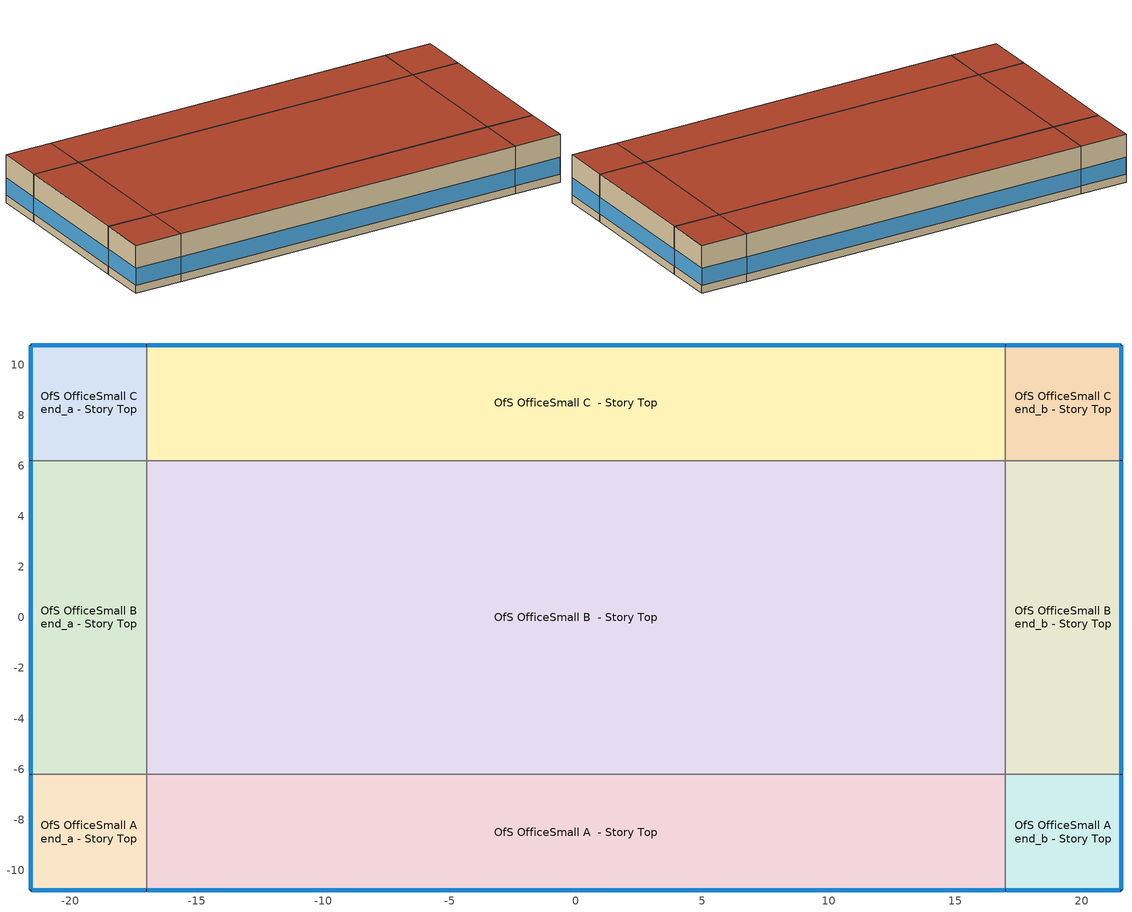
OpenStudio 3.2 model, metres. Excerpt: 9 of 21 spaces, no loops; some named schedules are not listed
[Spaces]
OfS OfficeSmall A end_a - Story Top
 floor adiabatic (DEER Carpeted 4in Slab Floor): -21.55,-10.78 -21.55,-6.2 -16.98,-6.2 -16.98,-10.78 z4.57
 wall outside: -21.55,-6.2 -21.55,-10.78 -16.98,-10.78 z4.57:9.14
 wall to OfS OfficeSmall B end_a - Story Top: -16.98,-6.2 -21.55,-6.2 z4.57:9.14
 wall to OfS OfficeSmall A  - Story Top: -16.98,-10.78 -16.98,-6.2 z4.57:9.14
 window: -21.55,-6.23 -21.55,-10.75 / -21.53,-10.78 -17.01,-10.78 z5.33:6.95
 roof outside: -16.98,-10.78 -16.98,-6.2 -21.55,-6.2 -21.55,-10.78 z9.14
OfS OfficeSmall B end_a - Story Top
 floor adiabatic (DEER Carpeted 4in Slab Floor): -21.55,-6.2 -21.55,6.2 -16.98,6.2 -16.98,-6.2 z4.57
 wall outside: -21.55,6.2 -21.55,-6.2 z4.57:9.14
 wall to OfS OfficeSmall C end_a - Story Top: -16.98,6.2 -21.55,6.2 z4.57:9.14
 wall to OfS OfficeSmall B  - Story Top: -16.98,-6.2 -16.98,6.2 z4.57:9.14
 window: -21.55,6.18 -21.55,-6.18 z5.33:6.94
 roof outside: -16.98,-6.2 -16.98,6.2 -21.55,6.2 -21.55,-6.2 z9.14
OfS OfficeSmall C end_a - Story Top
 floor adiabatic (DEER Carpeted 4in Slab Floor): -21.55,6.2 -21.55,10.78 -16.98,10.78 -16.98,6.2 z4.57
 wall outside: -16.98,10.78 -21.55,10.78 -21.55,6.2 z4.57:9.14
 wall to OfS OfficeSmall C  - Story Top: -16.98,6.2 -16.98,10.78 z4.57:9.14
 window: -21.55,10.75 -21.55,6.23 / -17.01,10.78 -21.53,10.78 z5.33:6.95
 roof outside: -16.98,6.2 -16.98,10.78 -21.55,10.78 -21.55,6.2 z9.14
OfS OfficeSmall A  - Story Top
 floor adiabatic (DEER Carpeted 4in Slab Floor): -16.98,-10.78 -16.98,-6.2 16.98,-6.2 16.98,-10.78 z4.57
 wall outside: -16.98,-10.78 16.98,-10.78 z4.57:9.14
 wall to OfS OfficeSmall B  - Story Top: 16.98,-6.2 -16.98,-6.2 z4.57:9.14
 wall to OfS OfficeSmall A end_b - Story Top: 16.98,-10.78 16.98,-6.2 z4.57:9.14
 window: -16.96,-10.78 16.96,-10.78 z5.33:6.94
 roof outside: 16.98,-10.78 16.98,-6.2 -16.98,-6.2 -16.98,-10.78 z9.14
OfS OfficeSmall B  - Story Top
 floor adiabatic (DEER Carpeted 4in Slab Floor): -16.98,-6.2 -16.98,6.2 16.98,6.2 16.98,-6.2 z4.57
 wall to OfS OfficeSmall C  - Story Top: 16.98,6.2 -16.98,6.2 z4.57:9.14
 wall to OfS OfficeSmall B end_b - Story Top: 16.98,-6.2 16.98,6.2 z4.57:9.14
 roof outside: 16.98,-6.2 16.98,6.2 -16.98,6.2 -16.98,-6.2 z9.14
OfS OfficeSmall C  - Story Top
 floor adiabatic (DEER Carpeted 4in Slab Floor): -16.98,6.2 -16.98,10.78 16.98,10.78 16.98,6.2 z4.57
 wall outside: 16.98,10.78 -16.98,10.78 z4.57:9.14
 wall to OfS OfficeSmall C end_b - Story Top: 16.98,6.2 16.98,10.78 z4.57:9.14
 window: 16.96,10.78 -16.96,10.78 z5.33:6.94
 roof outside: 16.98,6.2 16.98,10.78 -16.98,10.78 -16.98,6.2 z9.14
OfS OfficeSmall A end_b - Story Top
 floor adiabatic (DEER Carpeted 4in Slab Floor): 16.98,-10.78 16.98,-6.2 21.55,-6.2 21.55,-10.78 z4.57
 wall outside: 16.98,-10.78 21.55,-10.78 21.55,-6.2 z4.57:9.14
 wall to OfS OfficeSmall B end_b - Story Top: 21.55,-6.2 16.98,-6.2 z4.57:9.14
 window: 17.01,-10.78 21.53,-10.78 / 21.55,-10.75 21.55,-6.23 z5.33:6.95
 roof outside: 21.55,-10.78 21.55,-6.2 16.98,-6.2 16.98,-10.78 z9.14
OfS OfficeSmall B end_b - Story Top
 floor adiabatic (DEER Carpeted 4in Slab Floor): 16.98,-6.2 16.98,6.2 21.55,6.2 21.55,-6.2 z4.57
 wall outside: 21.55,-6.2 21.55,6.2 z4.57:9.14
 wall to OfS OfficeSmall C end_b - Story Top: 21.55,6.2 16.98,6.2 z4.57:9.14
 window: 21.55,-6.18 21.55,6.18 z5.33:6.94
 roof outside: 21.55,-6.2 21.55,6.2 16.98,6.2 16.98,-6.2 z9.14
OfS OfficeSmall C end_b - Story Top
 floor adiabatic (DEER Carpeted 4in Slab Floor): 16.98,6.2 16.98,10.78 21.55,10.78 21.55,6.2 z4.57
 wall outside: 21.55,6.2 21.55,10.78 16.98,10.78 z4.57:9.14
 window: 21.53,10.78 17.01,10.78 / 21.55,6.23 21.55,10.75 z5.33:6.95
 roof outside: 21.55,6.2 21.55,10.78 16.98,10.78 16.98,6.2 z9.14
[Site]
San Francisco Intl Ap: Latitude {deg}=37.62; Longitude {deg}=-122.4; Time Zone {hr}=-8; Elevation {m}=2; Terrain=City
[Site:WaterMainsTemperature]
Calculation Method=Correlation; Annual Average Outdoor Air Temperature {C}=13.7833; Maximum Difference In Monthly Average Outdoor Air Temperatures {deltaC}=7.1
[SizingPeriod:DesignDay] Barometric Pressure {Pa}=101301; Sky Clearness=0; Rain Indicator=0; Snow Indicator=0; Day of Month=21; Daylight Saving Time Indicator=0; Humidity Indicating Type=Wetbulb; Dry-Bulb Temperature Range Modifier Type=DefaultMultipliers
Name | Maximum Dry-Bulb Temperature {C} | Daily Dry-Bulb Temperature Range {deltaC} | Humidity Indicating Conditions at Maximum Dry-Bulb | Wind Speed {m/s} | Wind Direction {deg} | Month | Day Type | Solar Model Indicator | ASHRAE Taub | ASHRAE Taud
San Francisco Intl Ap Ann Clg .4% Condns DB=>MWB 1 | 28.3 | 8.5 | 17.2 | 5.9 | 310 | 8 | SummerDesignDay | ASHRAETau | 0.365 | 2.435
San Francisco Intl Ap Ann Clg .4% Condns WB=>MDB 1 | 25.7 | 8.5 | 18.6 | 5.9 | 310 | 8 | SummerDesignDay | ASHRAETau | 0.365 | 2.435
San Francisco Intl Ap Ann Htg 99.6% Condns DB 1 | 3.8 | 0 | 3.8 | 2.2 | 150 | 1 | WinterDesignDay | ASHRAEClearSky
[ClimateZones]
Climate Zone Institution Name 1=CEC; Climate Zone Document Name 1=California Climate Zone Descriptions; Climate Zone Document Year 1=1995; Climate Zone Value 1=1; Climate Zone Institution Name 2=ASHRAE; Climate Zone Document Name 2=ANSI/ASHRAE Standard 169; Climate Zone Document Year 2=2006
[Building]
DEER 2015|OfS: Default Construction Set=Res DEER 2015 - OfS - CEC T24-CEC1; Default Schedule Set=Building Default Schedule Set; Standards Building Type=OfS
[Site:GroundTemperature:FCfactorMethod]
January Ground Temperature {C}=11.1; February Ground Temperature {C}=9; March Ground Temperature {C}=8.5; April Ground Temperature {C}=9.3; May Ground Temperature {C}=8.1; June Ground Temperature {C}=9.1; July Ground Temperature {C}=8.4; August Ground Temperature {C}=11.2; September Ground Temperature {C}=12.5; October Ground Temperature {C}=13.5; November Ground Temperature {C}=13.7; December Ground Temperature {C}=12.5
[DefaultConstructionSet]
Res DEER 2015 - OfS - CEC T24-CEC1: Default Exterior Surface Constructions=Default Surface Constructions 1; Default Interior Surface Constructions=Default Surface Constructions 2; Default Ground Contact Surface Constructions=Default Surface Constructions 3; Default Exterior SubSurface Constructions=Default Sub Surface Constructions 1; Default Interior SubSurface Constructions=Default Sub Surface Constructions 2; Interior Partition Construction=Typical Interior Partition
[DefaultSurfaceConstructions]
Name | Floor Construction | Wall Construction | Roof Ceiling Construction
Default Surface Constructions 1 | DEER Uncarpeted 6in Slab Floor | DEER Insulated Wood Framed Exterior Wall R-12.47 | DEER Wood Framed Roof R-20.41
Default Surface Constructions 2 | DEER Carpeted 4in Slab Floor | Typical Interior Wall | DEER Carpeted 4in Slab Floor
Default Surface Constructions 3 | DEER Carpeted 6in Slab Floor | Typical Uninsulated Basement Mass Wall
[Construction]
DEER Uncarpeted 6in Slab Floor: Typical Insulation R-10.97, 6 in. Normalweight Concrete Floor
DEER Insulated Wood Framed Exterior Wall R-12.47: 25mm Stucco, 5/8 in. Gypsum Board, Typical Insulation R-10.97, 5/8 in. Gypsum Board
DEER Wood Framed Roof R-20.41: Roof Membrane, Typical Insulation R-19.9, Metal Roof Surface
DEER Carpeted 4in Slab Floor: Typical Insulation, 4 in. Normalweight Concrete Floor, Typical Carpet Pad
Typical Interior Wall: G01 13mm gypsum board, G01 13mm gypsum board
DEER Carpeted 6in Slab Floor: 6 in. Normalweight Concrete Floor, Typical Carpet Pad
Typical Uninsulated Basement Mass Wall: 8 in. Concrete Block Basement Wall
DEER Metal Framed Window U-0.47 SHGC 0.49: Simple Glazing U-0.47 SHGC 0.49
DEER Metal Framed Window U-0.47 SHGC 0.49 1: Simple Glazing U-0.47 SHGC 0.49 1
Typical Uninsulated Swinging Door: Typical Insulation
U 0.98 SHGC 0.68 Sgl Ref-B-H Clr 6mm: REF B CLEAR HI 6MM
Typical Insulated Metal Door: F08 Metal surface, Typical Insulation
DEER Skylight U-1.11 SHGC 0.79: Simple Glazing U-1.23 SHGC 0.79
Typical Interior Window: Clear 3mm
Typical Interior Door; Typical Interior Partition: G05 25mm wood
InteriorFurnishings 1: Std Wood 6inch 1
[Material:NoMass] Roughness=Smooth; Thermal Absorptance=0.9; Solar Absorptance=0.7
Name | Thermal Resistance {m2-K/W} | Visible Absorptance
Typical Insulation R-10.97 | 1.93192 | 0.7
Typical Insulation R-19.9 | 3.50475 | 0.7
Typical Insulation | 0.0282222 | 0.7
Typical Carpet Pad | 0.21648 | 0.8
[Material] Thermal Absorptance=0.9
Name | Roughness | Thickness {m} | Conductivity {W/m-K} | Density {kg/m3} | Specific Heat {J/kg-K} | Solar Absorptance | Visible Absorptance
6 in. Normalweight Concrete Floor | MediumRough | 0.1524 | 2.31 | 2322 | 832 | 0.7 | 0.7
25mm Stucco | Smooth | 0.0254 | 0.72 | 1856 | 840 | 0.7 | 0.7
5/8 in. Gypsum Board | MediumSmooth | 0.0159 | 0.16 | 800 | 1090 | 0.7 | 0.7
Roof Membrane | VeryRough | 0.0095 | 0.16 | 1121.29 | 1460 | 0.7 | 0.7
Metal Roof Surface; F08 Metal surface | Smooth | 0.0008 | 45.28 | 7824 | 500 | 0.7 | 0.7
4 in. Normalweight Concrete Floor | MediumRough | 0.1016 | 2.31 | 2322 | 832 | 0.7 | 0.7
G01 13mm gypsum board | Smooth | 0.0127 | 0.160031 | 800.001 | 1090.73 | 0.7 | 0.5
8 in. Concrete Block Basement Wall | MediumRough | 0.2032 | 1.326 | 1842 | 912 | 0.7 | 0.7
G05 25mm wood | MediumSmooth | 0.0254 | 0.15 | 608 | 1630 | 0.5 | 0.5
Std Wood 6inch 1 | MediumSmooth | 0.15 | 0.12 | 540 | 1210 | 0.7 | 0.7
[DefaultSubSurfaceConstructions]
Name | Fixed Window Construction | Operable Window Construction | Door Construction | Glass Door Construction | Overhead Door Construction | Skylight Construction | Tubular Daylight Dome Construction | Tubular Daylight Diffuser Construction
Default Sub Surface Constructions 1 | DEER Metal Framed Window U-0.47 SHGC 0.49 | DEER Metal Framed Window U-0.47 SHGC 0.49 1 | Typical Uninsulated Swinging Door | U 0.98 SHGC 0.68 Sgl Ref-B-H Clr 6mm | Typical Insulated Metal Door | DEER Skylight U-1.11 SHGC 0.79 | Typical Interior Window | Typical Interior Window
Default Sub Surface Constructions 2 | Typical Interior Window | Typical Interior Window | Typical Interior Door
[WindowMaterial:SimpleGlazingSystem] Visible Transmittance=0.25
Name | U-Factor {W/m2-K} | Solar Heat Gain Coefficient
Simple Glazing U-0.47 SHGC 0.49; Simple Glazing U-0.47 SHGC 0.49 1 | 2.66878 | 0.49
Simple Glazing U-1.23 SHGC 0.79 | 7 | 0.79
[WindowMaterial:Glazing] Optical Data Type=SpectralAverage; Infrared Transmittance at Normal Incidence=0; Front Side Infrared Hemispherical Emissivity=0.84; Conductivity {W/m-K}=0.9; Dirt Correction Factor for Solar and Visible Transmittance=1; Solar Diffusing=No
Name | Thickness {m} | Solar Transmittance at Normal Incidence | Front Side Solar Reflectance at Normal Incidence | Back Side Solar Reflectance at Normal Incidence | Visible Transmittance at Normal Incidence | Front Side Visible Reflectance at Normal Incidence | Back Side Visible Reflectance at Normal Incidence | Back Side Infrared Hemispherical Emissivity
REF B CLEAR HI 6MM | 0.006 | 0.24 | 0.16 | 0.32 | 0.3 | 0.16 | 0.29 | 0.6
Clear 3mm | 0.003 | 0.837 | 0.075 | 0.075 | 0.898 | 0.081 | 0.081 | 0.84
[SpaceType]
OfS OfficeSmall - DEER 2015: Default Schedule Set=OfS OfficeSmall Schedule Set; Design Specification Outdoor Air Object=OfS OfficeSmall Ventilation; Standards Building Type=OfS; Standards Space Type=OfficeSmall
[BuildingStory]
Story Top: Nominal Z Coordinate {m}=4.572; Nominal Floor to Floor Height {m}=4.572
[Space] Space Type=OfS OfficeSmall - DEER 2015; Building Story=Story Top
Name | Thermal Zone
OfS OfficeSmall A end_a - Story Top | Zone OfS OfficeSmall A end_a - Story Top
OfS OfficeSmall B end_a - Story Top | Zone OfS OfficeSmall B end_a - Story Top
OfS OfficeSmall C end_a - Story Top | Zone OfS OfficeSmall C end_a - Story Top
OfS OfficeSmall A  - Story Top | Zone OfS OfficeSmall A  - Story Top
OfS OfficeSmall B  - Story Top | Zone OfS OfficeSmall B  - Story Top
OfS OfficeSmall C  - Story Top | Zone OfS OfficeSmall C  - Story Top
OfS OfficeSmall A end_b - Story Top | Zone OfS OfficeSmall A end_b - Story Top
OfS OfficeSmall B end_b - Story Top | Zone OfS OfficeSmall B end_b - Story Top
OfS OfficeSmall C end_b - Story Top | Zone OfS OfficeSmall C end_b - Story Top
[ThermalZone] Multiplier=1; Use Ideal Air Loads=No
Name | Thermostat
Zone OfS OfficeSmall A end_a - Story Top | OfS OfficeSmall - DEER 2015 Thermostat 2
Zone OfS OfficeSmall B end_a - Story Top | OfS OfficeSmall - DEER 2015 Thermostat 7
Zone OfS OfficeSmall C end_a - Story Top | OfS OfficeSmall - DEER 2015 Thermostat 12
Zone OfS OfficeSmall A  - Story Top | OfS OfficeSmall - DEER 2015 Thermostat 1
Zone OfS OfficeSmall B  - Story Top | OfS OfficeSmall - DEER 2015 Thermostat 6
Zone OfS OfficeSmall C  - Story Top | OfS OfficeSmall - DEER 2015 Thermostat 11
Zone OfS OfficeSmall A end_b - Story Top | OfS OfficeSmall - DEER 2015 Thermostat 4
Zone OfS OfficeSmall B end_b - Story Top | OfS OfficeSmall - DEER 2015 Thermostat 9
Zone OfS OfficeSmall C end_b - Story Top | OfS OfficeSmall - DEER 2015 Thermostat 14
[People:Definition]
OfS OfficeSmall People Definition: Number of People Calculation Method=People/Area; People per Space Floor Area {person/m2}=0.0473612; Fraction Radiant=0.3
[People]
OfS OfficeSmall People: People Definition=OfS OfficeSmall People Definition; Space or SpaceType=OfS OfficeSmall - DEER 2015; Work Efficiency Schedule=Work Efficiency Schedule; Clothing Insulation Schedule=Clothing Schedule; Air Velocity Schedule=Air Velocity Schedule; Multiplier=1
[Lights:Definition]
OfS OfficeSmall Lights Definition: Design Level Calculation Method=Watts/Area; Watts per Space Floor Area {W/m2}=13.9931
[Lights]
OfS OfficeSmall Lights: Lights Definition=OfS OfficeSmall Lights Definition; Space or SpaceType=OfS OfficeSmall - DEER 2015; Fraction Replaceable=0
[ElectricEquipment:Definition]
OfS OfficeSmall Elec Equip Definition: Design Level Calculation Method=Watts/Area; Watts per Space Floor Area {W/m2}=16.1459; Fraction Latent=0; Fraction Radiant=0.5; Fraction Lost=0
[ElectricEquipment]
OfS OfficeSmall Elec Equip: Electric Equipment Definition=OfS OfficeSmall Elec Equip Definition; Space or SpaceType=OfS OfficeSmall - DEER 2015
[DesignSpecification:OutdoorAir]
OfS OfficeSmall Ventilation: Outdoor Air Method=Sum; Outdoor Air Flow per Floor Area {m3/s-m2}=0.0004572
[DefaultScheduleSet]
Name | Number of People Schedule | People Activity Level Schedule | Lighting Schedule | Electric Equipment Schedule | Infiltration Schedule | Hours of Operation Schedule
OfS OfficeSmall Schedule Set | D_OfS_All_Occup_Yr | DEER Activity 132W/person | D17_OfS_OffSm_LF_Yr | D_OfS_All_Misc_Yr | D_OfS_All_C_Inf_Yr
Building Default Schedule Set |  |  |  |  |  | Building Hours of Operation NonResidential
[SpaceInfiltration:DesignFlowRate] Schedule=Always On Discrete; Design Flow Rate Calculation Method=Flow/ExteriorArea; Constant Term Coefficient=0; Temperature Term Coefficient=0; Velocity Term Coefficient=0.224; Velocity Squared Term Coefficient=0
Name | Space or SpaceType | Flow per Exterior Surface Area {m3/s-m2}
OfS OfficeSmall A  - Story Top Infiltration | OfS OfficeSmall A  - Story Top | 9.66281e-05
OfS OfficeSmall A end_a - Story Top Infiltration | OfS OfficeSmall A end_a - Story Top | 0.000128838
OfS OfficeSmall A end_b - Story Top Infiltration | OfS OfficeSmall A end_b - Story Top | 0.000128838
OfS OfficeSmall B end_a - Story Top Infiltration | OfS OfficeSmall B end_a - Story Top | 9.66281e-05
OfS OfficeSmall B end_b - Story Top Infiltration | OfS OfficeSmall B end_b - Story Top | 9.66281e-05
OfS OfficeSmall C  - Story Top Infiltration | OfS OfficeSmall C  - Story Top | 9.66281e-05
OfS OfficeSmall C end_a - Story Top Infiltration | OfS OfficeSmall C end_a - Story Top | 0.000128838
OfS OfficeSmall C end_b - Story Top Infiltration | OfS OfficeSmall C end_b - Story Top | 0.000128838
[Exterior:Lights:Definition]
Name | Design Level {W}
Parking Areas and Drives Def (W/ft^2) | 0.02
Building Facades Def (W/ft^2) | 0.15
Main Entries Def (W/ft) | 30
Other Doors Def (W/ft) | 20
[Exterior:Lights] Control Option=AstronomicalClock
Name | Exterior Lights Definition | Schedule | Multiplier
Parking Areas and Drives | Parking Areas and Drives Def (W/ft^2) | Schedule Ruleset 2 | 8100
Building Facades | Building Facades Def (W/ft^2) | Schedule Ruleset 1 | 6363.96
Main Entries | Main Entries Def (W/ft) | Schedule Ruleset 2 | 16
Other Doors | Other Doors Def (W/ft) | Schedule Ruleset 2 | 8
[ThermostatSetpoint:DualSetpoint] Heating Setpoint Temperature Schedule=D_OfS_All_HTemp_Yr; Cooling Setpoint Temperature Schedule=D_OfS_All_CTemp_Yr
OfS OfficeSmall - DEER 2015 Thermostat 1; OfS OfficeSmall - DEER 2015 Thermostat 2; OfS OfficeSmall - DEER 2015 Thermostat 4; OfS OfficeSmall - DEER 2015 Thermostat 6; OfS OfficeSmall - DEER 2015 Thermostat 7; OfS OfficeSmall - DEER 2015 Thermostat 9; OfS OfficeSmall - DEER 2015 Thermostat 11; OfS OfficeSmall - DEER 2015 Thermostat 12; OfS OfficeSmall - DEER 2015 Thermostat 14
[EnergyManagementSystem:Program]
SYS9ZoneVAVOptimumStartProg0: IF DaylightSavings==0 && DayOfWeek>1 && Hour==5 && OAT<23.9 && OAT>1.7; SET SYS9ZoneVAVClgSch0 = 29.4; SET SYS9ZoneVAVHtgSch0 = 15.6; ELSEIF DaylightSavings==0 && DayOfWeek==1 && Hour==7 && OAT<23.9 && OAT>1.7; SET SYS9ZoneVAVClgSch0 = 29.4; SET SYS9ZoneVAVHtgSch0 = 15.6; ELSEIF DaylightSavings==1 && DayOfWeek>1 && Hour==4 && OAT<23.9 && OAT>1.7; SET SYS9ZoneVAVClgSch0 = 29.4; SET SYS9ZoneVAVHtgSch0 = 15.6; ELSEIF DaylightSavings==1 && DayOfWeek==1 && Hour==6 && OAT<23.9 && OAT>1.7; SET SYS9ZoneVAVClgSch0 = 29.4; SET SYS9ZoneVAVHtgSch0 = 15.6; ELSE; SET SYS9ZoneVAVClgSch0 = NULL; SET SYS9ZoneVAVHtgSch0 = NULL; ENDIF
[EnergyManagementSystem:ProgramCallingManager]
SYS9ZoneVAVOptimumStartCallingManager0: BeginTimestepBeforePredictor; SYS9ZoneVAVOptimumStartProg0
[InternalMass:Definition]
Internal Mass Definition 2: Construction=InteriorFurnishings 1; Design Level Calculation Method=SurfaceArea/Area; Surface Area per Space Floor Area=2
[InternalMass] Internal Mass Definition=Internal Mass Definition 2; Multiplier=1
Name | Space or SpaceType
OfS OfficeSmall C end_b - Story Top Mass | OfS OfficeSmall C end_b - Story Top
OfS OfficeSmall A end_b - Story Top Mass | OfS OfficeSmall A end_b - Story Top
OfS OfficeSmall C end_a - Story Top Mass | OfS OfficeSmall C end_a - Story Top
OfS OfficeSmall C  - Story Top Mass | OfS OfficeSmall C  - Story Top
OfS OfficeSmall B  - Story Top Mass | OfS OfficeSmall B  - Story Top
OfS OfficeSmall B end_a - Story Top Mass | OfS OfficeSmall B end_a - Story Top
OfS OfficeSmall A  - Story Top Mass | OfS OfficeSmall A  - Story Top
OfS OfficeSmall A end_a - Story Top Mass | OfS OfficeSmall A end_a - Story Top
OfS OfficeSmall B end_b - Story Top Mass | OfS OfficeSmall B end_b - Story Top
[Schedule:Ruleset]
Name | Default Day Schedule | Summer Design Day Schedule | Winter Design Day Schedule
Clothing Schedule | Clothing Schedule Default Winter Clothes
Air Velocity Schedule | Air Velocity Schedule Default
Work Efficiency Schedule | Work Efficiency Schedule Default
D_OfS_All_Occup_Yr | D_OfS_All_Occup_Yr Default | D_OfS_All_Occup_Yr Summer Design Day | D_OfS_All_Occup_Yr Winter Design Day
D_OfS_All_Misc_Yr | D_OfS_All_Misc_Yr Default | D_OfS_All_Misc_Yr Summer Design Day | D_OfS_All_Misc_Yr Winter Design Day
D_OfS_All_C_Inf_Yr | D_OfS_All_C_Inf_Yr Default | D_OfS_All_C_Inf_Yr Summer Design Day | D_OfS_All_C_Inf_Yr Winter Design Day
DEER Activity 132W/person | DEER Activity 132W/person Default | DEER Activity 132W/person Summer Design Day | DEER Activity 132W/person Winter Design Day
D17_OfS_OffSm_LF_Yr | D17_OfS_OffSm_LF_Yr Default | D17_OfS_OffSm_LF_Yr Summer Design Day | D17_OfS_OffSm_LF_Yr Winter Design Day
Schedule Ruleset 1 | Schedule Day 17
Schedule Ruleset 2 | Schedule Day 18
D_OfS_All_HTemp_Yr | D_OfS_All_HTemp_Yr Default | D_OfS_All_HTemp_Yr Summer Design Day | D_OfS_All_HTemp_Yr Winter Design Day
D_OfS_All_CTemp_Yr | D_OfS_All_CTemp_Yr Default | D_OfS_All_CTemp_Yr Summer Design Day | D_OfS_All_CTemp_Yr Winter Design Day
Building Hours of Operation NonResidential | Building Hours of Operation NonResidential Default | Building Hours of Operation NonResidential Summer Design Day | Building Hours of Operation NonResidential Winter Design Day
[Schedule:Day]
Schedule Day 17: 6, 0, 0, 24, 0, 1
Schedule Day 18: 6, 0, 0.7, 24, 0, 1
D_OfS_All_HTemp_Yr Default: Yes, 6, 0, 17.8, 17, 0, 21.1, 24, 0, 17.8
D_OfS_All_HTemp_Yr Summer Design Day; D_OfS_All_HTemp_Yr Winter Design Day: 7, 0, 17.8, 18, 0, 21.1, 24, 0, 17.8
D_OfS_All_CTemp_Yr Default: Yes, 6, 0, 27.8, 17, 0, 24.4, 24, 0, 27.8
D_OfS_All_CTemp_Yr Summer Design Day; D_OfS_All_CTemp_Yr Winter Design Day: 7, 0, 27.8, 18, 0, 24.4, 24, 0, 27.8
Building Hours of Operation NonResidential Default: 6, 0, 0, 16, 0, 1, 24, 0, 0
Building Hours of Operation NonResidential Winter Design Day; Building Hours of Operation NonResidential Summer Design Day: 24, 0, 1
[Schedule:Rule] Date Specification Type=DateRange; Start Month=1; Start Day=1; End Month=12; End Day=31
Name | Schedule Ruleset | Rule Order | Day Schedule | Apply Saturday | Apply Sunday
Schedule Rule 19 | D_OfS_All_HTemp_Yr | 1 | D_OfS_All_HTemp_Yr Sat Day | Yes
Schedule Rule 20 | D_OfS_All_HTemp_Yr | 0 | D_OfS_All_HTemp_Yr Sun Day |  | Yes
Schedule Rule 22 | D_OfS_All_CTemp_Yr | 1 | D_OfS_All_CTemp_Yr Sat Day | Yes
Schedule Rule 23 | D_OfS_All_CTemp_Yr | 0 | D_OfS_All_CTemp_Yr Sun Day |  | Yes
[Schedule:Constant]
Always On Discrete: Value=1
